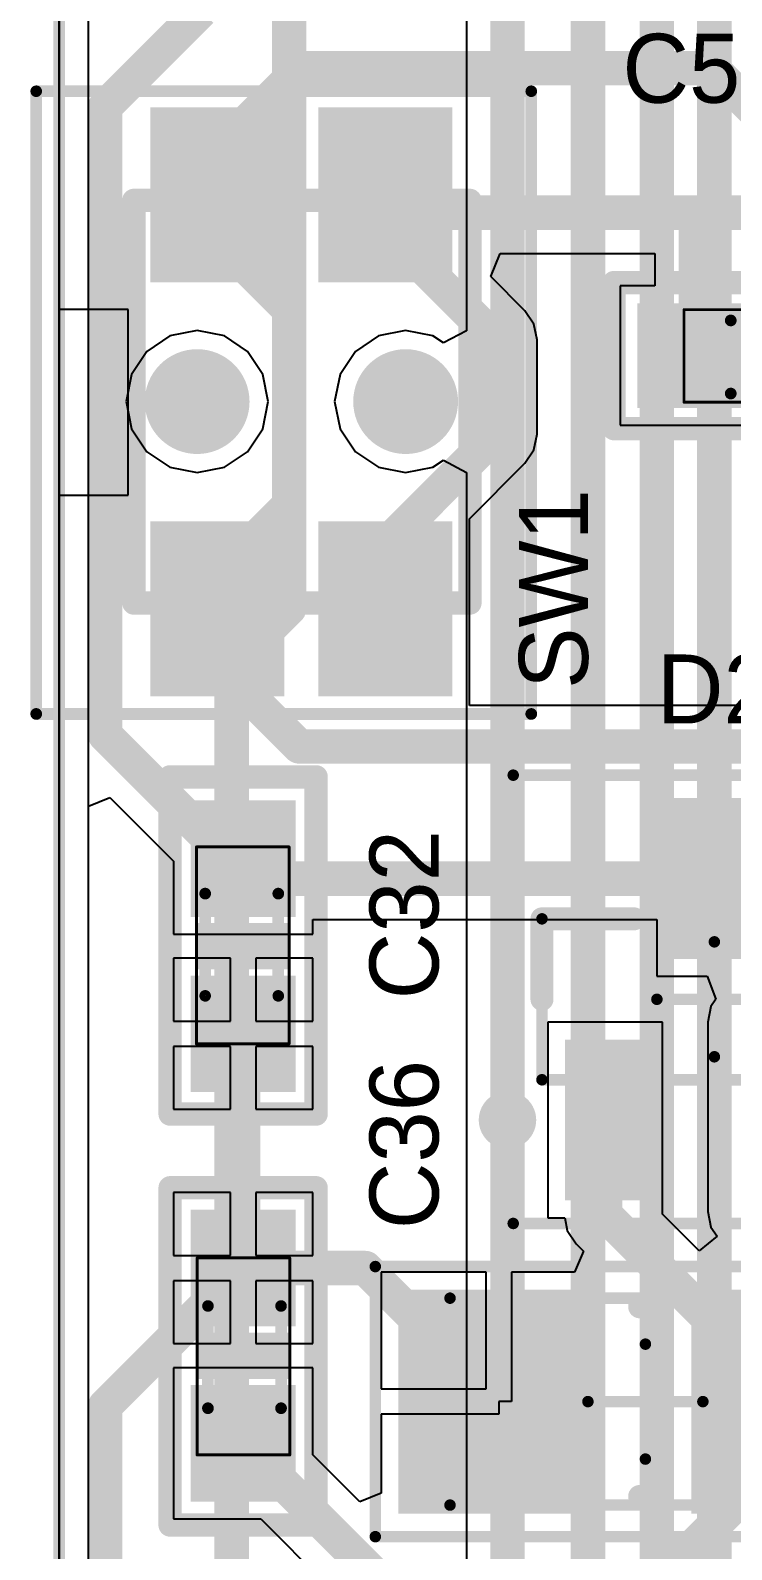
# Model space of a CAD drawing. Header units: millimetres. Extents: x 59 to 152, y 30 to 146.
# Drawn here: x 59.75 to 65.85, y 105.51 to 118.73 of the extents above; entities that cross this region are included whole.
import ezdxf

# ---------------------------------------------------------------- set-up
doc = ezdxf.new("R2010")
doc.units = ezdxf.units.MM
for name, color, linetype in [('BottomLayer', 5, 'Continuous'), ('BottomSolder', 6, 'Continuous'), ('KeepOutLayer', 6, 'Continuous'), ('Mechanical1', 6, 'Continuous'), ('Mechanical13', 56, 'Continuous'), ('Mechanical15', 56, 'Continuous'), ('Mechanical16', 56, 'Continuous'), ('Mechanical6', 56, 'Continuous'), ('MultiLayer', 9, 'Continuous'), ('PadHoleLayer', 156, 'Continuous'), ('TopLayer', 1, 'Continuous'), ('TopOverlay', 2, 'Continuous'), ('TopPaste', 8, 'Continuous'), ('TopSolder', 216, 'Continuous')]:
    doc.layers.add(name, color=color, linetype=linetype)

# ---------------------------------------------------------------- blocks, each defined once
blk = doc.blocks.new('PTS840_P_172')
at = {"layer": 'BottomLayer', "const_width": 0.406}
for points in [[(-0.203, 0.914, 1), (0.203, 0.914, 1)], [(-0.203, -0.9, 1), (0.203, -0.9, 1)]]:
    blk.add_lwpolyline(points, format="xyb", close=True, dxfattribs=at)
at = {"layer": 'BottomSolder', "const_width": 0.456}
for points in [[(-0.228, 0.914, 1), (0.228, 0.914, 1)], [(-0.228, -0.9, 1), (0.228, -0.9, 1)]]:
    blk.add_lwpolyline(points, format="xyb", close=True, dxfattribs=at)
at = {"layer": 'Mechanical16', "const_width": 0.102}
for points in [[(2.718, 2.007), (-2.7, 2.007)], [(-2.7, -2.3), (-2.7, 2.007)], [(2.718, -2.3), (2.718, 2.007)], [(2.718, -2.3), (-2.7, -2.3)]]:
    blk.add_lwpolyline(points, dxfattribs=at)
at = {"layer": 'Mechanical16', "const_width": 0.0508}
for points in [[(-2.725, 2.007, 1), (-2.675, 2.007, 1)], [(-2.725, 2.007, 1), (-2.675, 2.007, 1)], [(2.692, 2.007, 1), (2.743, 2.007, 1)], [(2.692, 2.007, 1), (2.743, 2.007, 1)], [(-2.725, -2.3, 1), (-2.675, -2.3, 1)], [(-2.725, -2.3, 1), (-2.675, -2.3, 1)], [(2.692, -2.3, 1), (2.743, -2.3, 1)], [(2.692, -2.3, 1), (2.743, -2.3, 1)]]:
    blk.add_lwpolyline(points, format="xyb", close=True, dxfattribs=at)
at = {"layer": 'MultiLayer', "const_width": 0.406}
for points in [[(-0.203, 0.914, 1), (0.203, 0.914, 1)], [(-0.203, -0.9, 1), (0.203, -0.9, 1)]]:
    blk.add_lwpolyline(points, format="xyb", close=True, dxfattribs=at)
at = {"layer": 'PadHoleLayer', "const_width": 0.406}
for points in [[(-0.203, 0.914, 1), (0.203, 0.914, 1)], [(-0.203, -0.9, 1), (0.203, -0.9, 1)]]:
    blk.add_lwpolyline(points, format="xyb", close=True, dxfattribs=at)
at = {"layer": 'TopLayer', "const_width": 0.406}
for points in [[(-0.203, 0.914, 1), (0.203, 0.914, 1)], [(-0.203, -0.9, 1), (0.203, -0.9, 1)]]:
    blk.add_lwpolyline(points, format="xyb", close=True, dxfattribs=at)
at = {"layer": 'TopLayer'}
for points in [[(-2.511, 0.203), (-1.089, 0.203), (-2.511, 1.27), (-1.089, 1.27)], [(1.092, 0.203), (2.515, 0.203), (1.092, 1.27), (2.515, 1.27)], [(-2.511, -1.258), (-1.089, -1.258), (-2.511, -0.192), (-1.089, -0.192)], [(1.092, -1.258), (2.515, -1.258), (1.092, -0.192), (2.515, -0.192)]]:
    blk.add_solid(points, dxfattribs=at)
at = {"layer": 'TopOverlay'}
for p, q in [((0.813, -1.5), (-0.8, -1.5)), ((-0.8, -1.5), (-0.8, -2.1)), ((0.813, -2.1), (0.813, -1.5)), ((-0.8, -2.1), (0.813, -2.1))]:
    blk.add_line(p, q, dxfattribs=at)
at = {"layer": 'TopOverlay', "const_width": 0.203}
for points in [[(-1.75, -1.45), (-1.75, 1.473)], [(1.753, 1.473), (-1.75, 1.473)], [(1.753, -1.45), (1.753, 1.473)], [(1.753, -1.45), (-1.75, -1.45)]]:
    blk.add_lwpolyline(points, dxfattribs=at)
at = {"layer": 'TopOverlay', "const_width": 0.102}
for points in [[(-1.801, 1.473, 1), (-1.699, 1.473, 1)], [(-1.801, 1.473, 1), (-1.699, 1.473, 1)], [(1.702, 1.473, 1), (1.803, 1.473, 1)], [(1.702, 1.473, 1), (1.803, 1.473, 1)], [(-1.801, -1.45, 1), (-1.699, -1.45, 1)], [(-1.801, -1.45, 1), (-1.699, -1.45, 1)], [(1.702, -1.45, 1), (1.803, -1.45, 1)], [(1.702, -1.45, 1), (1.803, -1.45, 1)]]:
    blk.add_lwpolyline(points, format="xyb", close=True, dxfattribs=at)
at = {"layer": 'TopPaste'}
for points in [[(-2.511, 0.203), (-1.089, 0.203), (-2.511, 1.27), (-1.089, 1.27)], [(1.092, 0.203), (2.515, 0.203), (1.092, 1.27), (2.515, 1.27)], [(-2.511, -1.258), (-1.089, -1.258), (-2.511, -0.192), (-1.089, -0.192)], [(1.092, -1.258), (2.515, -1.258), (1.092, -0.192), (2.515, -0.192)]]:
    blk.add_solid(points, dxfattribs=at)
at = {"layer": 'TopSolder', "const_width": 0.456}
for points in [[(-0.228, 0.914, 1), (0.228, 0.914, 1)], [(-0.228, -0.9, 1), (0.228, -0.9, 1)]]:
    blk.add_lwpolyline(points, format="xyb", close=True, dxfattribs=at)
at = {"layer": 'TopSolder'}
for points in [[(-2.561, 0.153), (-1.039, 0.153), (-2.561, 1.32), (-1.039, 1.32)], [(1.042, 0.153), (2.565, 0.153), (1.042, 1.32), (2.565, 1.32)], [(-2.561, -1.308), (-1.039, -1.308), (-2.561, -0.142), (-1.039, -0.142)], [(1.042, -1.308), (2.565, -1.308), (1.042, -0.142), (2.565, -0.142)]]:
    blk.add_solid(points, dxfattribs=at)
blk = doc.blocks.new('C0603_204')
at = {"layer": 'Mechanical16'}
for points, const_width in [([(-0.85, 0.406), (0.864, 0.406)], 0.0254), ([(-0.85, 0.406), (-0.85, -0.4)], 0.0254), ([(0.864, 0.406), (0.864, -0.4)], 0.0254), ([(-0.432, 0.33), (0.457, 0.33)], 0.102), ([(-0.432, -0.306), (0.457, -0.306)], 0.102), ([(-0.85, -0.4), (0.864, -0.4)], 0.0254)]:
    blk.add_lwpolyline(points, dxfattribs=dict(at, const_width=const_width))
for points, const_width in [([(-0.856, 0.406, 1), (-0.844, 0.406, 1)], 0.0127), ([(-0.856, 0.406, 1), (-0.844, 0.406, 1)], 0.0127), ([(0.857, 0.406, 1), (0.87, 0.406, 1)], 0.0127), ([(0.857, 0.406, 1), (0.87, 0.406, 1)], 0.0127), ([(-0.457, 0.33, 1), (-0.407, 0.33, 1)], 0.0508), ([(0.432, 0.33, 1), (0.483, 0.33, 1)], 0.0508), ([(-0.457, -0.306, 1), (-0.407, -0.306, 1)], 0.0508), ([(0.432, -0.306, 1), (0.483, -0.306, 1)], 0.0508), ([(-0.856, -0.4, 1), (-0.844, -0.4, 1)], 0.0127), ([(-0.856, -0.4, 1), (-0.844, -0.4, 1)], 0.0127), ([(0.857, -0.4, 1), (0.87, -0.4, 1)], 0.0127), ([(0.857, -0.4, 1), (0.87, -0.4, 1)], 0.0127)]:
    blk.add_lwpolyline(points, format="xyb", close=True, dxfattribs=dict(at, const_width=const_width))
for points in [[(-0.838, -0.4), (-0.432, -0.4), (-0.838, 0.406), (-0.432, 0.406)], [(0.432, -0.4), (0.838, -0.4), (0.432, 0.406), (0.838, 0.406)]]:
    blk.add_solid(points, dxfattribs=at)
at = {"layer": 'Mechanical6'}
blk.add_solid([(-0.2, -0.4), (0.203, -0.4), (-0.2, 0.406), (0.203, 0.406)], dxfattribs=at)
at = {"layer": 'TopLayer'}
for points in [[(-1.219, -0.406), (-0.305, -0.406), (-1.219, 0.406), (-0.305, 0.406)], [(0.305, -0.406), (1.219, -0.406), (0.305, 0.406), (1.219, 0.406)]]:
    blk.add_solid(points, dxfattribs=at)
at = {"layer": 'TopOverlay', "const_width": 0.203}
for points in [[(-1.46, 0.635), (1.473, 0.635)], [(-1.46, 0.635), (-1.46, -0.635)], [(1.473, 0.635), (1.473, -0.635)], [(-1.46, -0.635), (1.473, -0.635)]]:
    blk.add_lwpolyline(points, dxfattribs=at)
at = {"layer": 'TopOverlay', "const_width": 0.102}
for points in [[(-1.511, 0.635, 1), (-1.41, 0.635, 1)], [(-1.511, 0.635, 1), (-1.41, 0.635, 1)], [(1.422, 0.635, 1), (1.524, 0.635, 1)], [(1.422, 0.635, 1), (1.524, 0.635, 1)], [(-1.511, -0.635, 1), (-1.41, -0.635, 1)], [(-1.511, -0.635, 1), (-1.41, -0.635, 1)], [(1.422, -0.635, 1), (1.524, -0.635, 1)], [(1.422, -0.635, 1), (1.524, -0.635, 1)]]:
    blk.add_lwpolyline(points, format="xyb", close=True, dxfattribs=at)
at = {"layer": 'TopPaste'}
for points in [[(-1.219, -0.406), (-0.305, -0.406), (-1.219, 0.406), (-0.305, 0.406)], [(0.305, -0.406), (1.219, -0.406), (0.305, 0.406), (1.219, 0.406)]]:
    blk.add_solid(points, dxfattribs=at)
at = {"layer": 'TopSolder'}
for points in [[(-1.269, -0.456), (-0.255, -0.456), (-1.269, 0.456), (-0.255, 0.456)], [(0.255, -0.456), (1.269, -0.456), (0.255, 0.456), (1.269, 0.456)]]:
    blk.add_solid(points, dxfattribs=at)
blk = doc.blocks.new('C0603_208')
at = {"layer": 'Mechanical16'}
for points, const_width in [([(0.864, 0.406), (-0.85, 0.406)], 0.0254), ([(-0.85, -0.4), (-0.85, 0.406)], 0.0254), ([(0.864, -0.4), (0.864, 0.406)], 0.0254), ([(0.457, 0.33), (-0.432, 0.33)], 0.102), ([(0.457, -0.306), (-0.432, -0.306)], 0.102), ([(0.864, -0.4), (-0.85, -0.4)], 0.0254)]:
    blk.add_lwpolyline(points, dxfattribs=dict(at, const_width=const_width))
for points, const_width in [([(-0.856, 0.406, 1), (-0.844, 0.406, 1)], 0.0127), ([(-0.856, 0.406, 1), (-0.844, 0.406, 1)], 0.0127), ([(0.857, 0.406, 1), (0.87, 0.406, 1)], 0.0127), ([(0.857, 0.406, 1), (0.87, 0.406, 1)], 0.0127), ([(-0.457, 0.33, 1), (-0.407, 0.33, 1)], 0.0508), ([(0.432, 0.33, 1), (0.483, 0.33, 1)], 0.0508), ([(-0.457, -0.306, 1), (-0.407, -0.306, 1)], 0.0508), ([(0.432, -0.306, 1), (0.483, -0.306, 1)], 0.0508), ([(-0.856, -0.4, 1), (-0.844, -0.4, 1)], 0.0127), ([(-0.856, -0.4, 1), (-0.844, -0.4, 1)], 0.0127), ([(0.857, -0.4, 1), (0.87, -0.4, 1)], 0.0127), ([(0.857, -0.4, 1), (0.87, -0.4, 1)], 0.0127)]:
    blk.add_lwpolyline(points, format="xyb", close=True, dxfattribs=dict(at, const_width=const_width))
for points in [[(-0.838, -0.4), (-0.432, -0.4), (-0.838, 0.407), (-0.432, 0.407)], [(0.432, -0.4), (0.838, -0.4), (0.432, 0.407), (0.838, 0.407)]]:
    blk.add_solid(points, dxfattribs=at)
at = {"layer": 'Mechanical6'}
blk.add_solid([(-0.2, -0.4), (0.203, -0.4), (-0.2, 0.406), (0.203, 0.406)], dxfattribs=at)
at = {"layer": 'TopLayer'}
for points in [[(-1.219, -0.406), (-0.305, -0.406), (-1.219, 0.406), (-0.305, 0.406)], [(0.305, -0.406), (1.219, -0.406), (0.305, 0.406), (1.219, 0.406)]]:
    blk.add_solid(points, dxfattribs=at)
at = {"layer": 'TopOverlay', "const_width": 0.203}
for points in [[(1.473, 0.635), (-1.46, 0.635)], [(-1.46, -0.635), (-1.46, 0.635)], [(1.473, -0.635), (1.473, 0.635)], [(1.473, -0.635), (-1.46, -0.635)]]:
    blk.add_lwpolyline(points, dxfattribs=at)
at = {"layer": 'TopOverlay', "const_width": 0.102}
for points in [[(-1.511, 0.635, 1), (-1.41, 0.635, 1)], [(-1.511, 0.635, 1), (-1.41, 0.635, 1)], [(1.422, 0.635, 1), (1.524, 0.635, 1)], [(1.422, 0.635, 1), (1.524, 0.635, 1)], [(-1.511, -0.635, 1), (-1.41, -0.635, 1)], [(-1.511, -0.635, 1), (-1.41, -0.635, 1)], [(1.422, -0.635, 1), (1.524, -0.635, 1)], [(1.422, -0.635, 1), (1.524, -0.635, 1)]]:
    blk.add_lwpolyline(points, format="xyb", close=True, dxfattribs=at)
at = {"layer": 'TopPaste'}
for points in [[(-1.219, -0.406), (-0.305, -0.406), (-1.219, 0.406), (-0.305, 0.406)], [(0.305, -0.406), (1.219, -0.406), (0.305, 0.406), (1.219, 0.406)]]:
    blk.add_solid(points, dxfattribs=at)
at = {"layer": 'TopSolder'}
for points in [[(-1.269, -0.456), (-0.255, -0.456), (-1.269, 0.456), (-0.255, 0.456)], [(0.255, -0.456), (1.269, -0.456), (0.255, 0.456), (1.269, 0.456)]]:
    blk.add_solid(points, dxfattribs=at)
blk = doc.blocks.new('SMD_A_209')
at = {"layer": 'Mechanical13', "const_width": 0.1}
for points in [[(-1.7, 0.9), (-1.7, -0.9)], [(1.7, 0.9), (-1.7, 0.9)], [(1.7, 0.9), (1.7, -0.9)], [(1.7, -0.9), (-1.7, -0.9)]]:
    blk.add_lwpolyline(points, dxfattribs=at)
at = {"layer": 'Mechanical13', "const_width": 0.05}
for points in [[(-1.725, 0.9, 1), (-1.675, 0.9, 1)], [(-1.725, 0.9, 1), (-1.675, 0.9, 1)], [(1.675, 0.9, 1), (1.725, 0.9, 1)], [(1.675, 0.9, 1), (1.725, 0.9, 1)], [(-1.725, -0.9, 1), (-1.675, -0.9, 1)], [(-1.725, -0.9, 1), (-1.675, -0.9, 1)], [(1.675, -0.9, 1), (1.725, -0.9, 1)], [(1.675, -0.9, 1), (1.725, -0.9, 1)]]:
    blk.add_lwpolyline(points, format="xyb", close=True, dxfattribs=at)
at = {"layer": 'Mechanical15', "const_width": 0.1}
for points in [[(-2.35, 1.175), (-2.35, -1.175)], [(2.35, 1.175), (-2.35, 1.175)], [(2.35, 1.175), (2.35, -1.175)], [(0, 0.5), (0, -0.5)], [(0.5, 0), (-0.5, 0)], [(2.35, -1.175), (-2.35, -1.175)]]:
    blk.add_lwpolyline(points, dxfattribs=at)
at = {"layer": 'Mechanical15', "const_width": 0.05}
for points in [[(-2.375, 1.175, 1), (-2.325, 1.175, 1)], [(-2.375, 1.175, 1), (-2.325, 1.175, 1)], [(2.325, 1.175, 1), (2.375, 1.175, 1)], [(2.325, 1.175, 1), (2.375, 1.175, 1)], [(-0.025, 0.5, 1), (0.025, 0.5, 1)], [(-0.525, 0, 1), (-0.475, 0, 1)], [(0.475, 0, 1), (0.525, 0, 1)], [(-0.025, -0.5, 1), (0.025, -0.5, 1)], [(-2.375, -1.175, 1), (-2.325, -1.175, 1)], [(-2.375, -1.175, 1), (-2.325, -1.175, 1)], [(2.325, -1.175, 1), (2.375, -1.175, 1)], [(2.325, -1.175, 1), (2.375, -1.175, 1)]]:
    blk.add_lwpolyline(points, format="xyb", close=True, dxfattribs=at)
at = {"layer": 'TopLayer'}
for points in [[(-0.45, -0.925), (-0.45, 0.925), (-2.1, -0.925), (-2.1, 0.925)], [(2.1, -0.925), (2.1, 0.925), (0.45, -0.925), (0.45, 0.925)]]:
    blk.add_solid(points, dxfattribs=at)
at = {"layer": 'TopOverlay', "const_width": 0.2}
for points in [[(-2.7, 0.95), (-2.7, 0.45)], [(-2.45, 0.7), (-2.95, 0.7)], [(0.05, 0.825), (-0.05, 0.825)], [(-0.05, 0.825), (-0.05, -0.825)], [(0.05, -0.825), (-0.05, -0.825)]]:
    blk.add_lwpolyline(points, dxfattribs=at)
at = {"layer": 'TopOverlay', "const_width": 0.1}
for points in [[(-2.75, 0.95, 1), (-2.65, 0.95, 1)], [(-3, 0.7, 1), (-2.9, 0.7, 1)], [(-2.5, 0.7, 1), (-2.4, 0.7, 1)], [(-0.1, 0.825, 1), (0, 0.825, 1)], [(-0.1, 0.825, 1), (0, 0.825, 1)], [(0, 0.825, 1), (0.1, 0.825, 1)], [(-2.75, 0.45, 1), (-2.65, 0.45, 1)], [(-0.1, -0.825, 1), (0, -0.825, 1)], [(-0.1, -0.825, 1), (0, -0.825, 1)], [(0, -0.825, 1), (0.1, -0.825, 1)]]:
    blk.add_lwpolyline(points, format="xyb", close=True, dxfattribs=at)
at = {"layer": 'TopPaste'}
for points in [[(-0.45, -0.925), (-0.45, 0.925), (-2.1, -0.925), (-2.1, 0.925)], [(2.1, -0.925), (2.1, 0.925), (0.45, -0.925), (0.45, 0.925)]]:
    blk.add_solid(points, dxfattribs=at)
at = {"layer": 'TopSolder'}
for points in [[(-0.4, -0.975), (-0.4, 0.975), (-2.15, -0.975), (-2.15, 0.975)], [(2.15, -0.975), (2.15, 0.975), (0.4, -0.975), (0.4, 0.975)]]:
    blk.add_solid(points, dxfattribs=at)
blk = doc.blocks.new('SOT23_N_229')
at = {"layer": 'Mechanical13', "const_width": 0.1}
for points in [[(-0.7, 1.5), (-0.7, -1.5)], [(-0.7, 1.5), (0.7, 1.5)], [(0.7, 1.5), (0.7, -1.5)], [(-0.7, -1.5), (0.7, -1.5)]]:
    blk.add_lwpolyline(points, dxfattribs=at)
at = {"layer": 'Mechanical13', "const_width": 0.05}
for points in [[(-0.725, 1.5, 1), (-0.675, 1.5, 1)], [(-0.725, 1.5, 1), (-0.675, 1.5, 1)], [(0.675, 1.5, 1), (0.725, 1.5, 1)], [(0.675, 1.5, 1), (0.725, 1.5, 1)], [(-0.725, -1.5, 1), (-0.675, -1.5, 1)], [(-0.725, -1.5, 1), (-0.675, -1.5, 1)], [(0.675, -1.5, 1), (0.725, -1.5, 1)], [(0.675, -1.5, 1), (0.725, -1.5, 1)]]:
    blk.add_lwpolyline(points, format="xyb", close=True, dxfattribs=at)
at = {"layer": 'Mechanical15', "const_width": 0.1}
for points in [[(-1.95, 1.75), (-1.95, -1.75)], [(-1.95, 1.75), (1.95, 1.75)], [(1.95, 1.75), (1.95, -1.75)], [(0, 0.5), (0, -0.5)], [(-0.5, 0), (0.5, 0)], [(-1.95, -1.75), (1.95, -1.75)]]:
    blk.add_lwpolyline(points, dxfattribs=at)
at = {"layer": 'Mechanical15', "const_width": 0.05}
for points in [[(-1.975, 1.75, 1), (-1.925, 1.75, 1)], [(-1.975, 1.75, 1), (-1.925, 1.75, 1)], [(1.925, 1.75, 1), (1.975, 1.75, 1)], [(1.925, 1.75, 1), (1.975, 1.75, 1)], [(-0.025, 0.5, 1), (0.025, 0.5, 1)], [(-0.525, 0, 1), (-0.475, 0, 1)], [(0.475, 0, 1), (0.525, 0, 1)], [(-0.025, -0.5, 1), (0.025, -0.5, 1)], [(-1.975, -1.75, 1), (-1.925, -1.75, 1)], [(-1.975, -1.75, 1), (-1.925, -1.75, 1)], [(1.925, -1.75, 1), (1.975, -1.75, 1)], [(1.925, -1.75, 1), (1.975, -1.75, 1)]]:
    blk.add_lwpolyline(points, format="xyb", close=True, dxfattribs=at)
at = {"layer": 'TopLayer'}
for points in [[(-0.4, 0.65), (-0.4, 1.25), (-1.7, 0.65), (-1.7, 1.25)], [(1.7, -0.3), (1.7, 0.3), (0.4, -0.3), (0.4, 0.3)], [(-0.4, -1.25), (-0.4, -0.65), (-1.7, -1.25), (-1.7, -0.65)]]:
    blk.add_solid(points, dxfattribs=at)
at = {"layer": 'TopOverlay'}
for points, const_width in [([(-0.925, 1.8, 1), (-1.175, 1.8, 1)], 0.25), ([(-1.238, 1.8, 1), (-1.113, 1.8, 1)], 0.125), ([(-0.987, 1.8, 1), (-0.863, 1.8, 1)], 0.125), ([(-0.05, 1.5, 1), (0.05, 1.5, 1)], 0.1), ([(0.65, 1.5, 1), (0.75, 1.5, 1)], 0.1), ([(0.65, 1.5, 1), (0.75, 1.5, 1)], 0.1), ([(0.65, 0.7, 1), (0.75, 0.7, 1)], 0.1), ([(0.65, -0.7, 1), (0.75, -0.7, 1)], 0.1), ([(-0.05, -1.5, 1), (0.05, -1.5, 1)], 0.1), ([(0.65, -1.5, 1), (0.75, -1.5, 1)], 0.1), ([(0.65, -1.5, 1), (0.75, -1.5, 1)], 0.1)]:
    blk.add_lwpolyline(points, format="xyb", close=True, dxfattribs=dict(at, const_width=const_width))
at = {"layer": 'TopOverlay', "const_width": 0.2}
for points in [[(0, 1.5), (0.7, 1.5)], [(0.7, 1.5), (0.7, 0.7)], [(0.7, -0.7), (0.7, -1.5)], [(0, -1.5), (0.7, -1.5)]]:
    blk.add_lwpolyline(points, dxfattribs=at)
at = {"layer": 'TopPaste'}
for points in [[(-0.4, 0.65), (-0.4, 1.25), (-1.7, 0.65), (-1.7, 1.25)], [(1.7, -0.3), (1.7, 0.3), (0.4, -0.3), (0.4, 0.3)], [(-0.4, -1.25), (-0.4, -0.65), (-1.7, -1.25), (-1.7, -0.65)]]:
    blk.add_solid(points, dxfattribs=at)
at = {"layer": 'TopSolder'}
for points in [[(-0.35, 0.6), (-0.35, 1.3), (-1.75, 0.6), (-1.75, 1.3)], [(1.75, -0.35), (1.75, 0.35), (0.35, -0.35), (0.35, 0.35)], [(-0.35, -1.3), (-0.35, -0.6), (-1.75, -1.3), (-1.75, -0.6)]]:
    blk.add_solid(points, dxfattribs=at)
blk = doc.blocks.new('R0603_254')
at = {"layer": 'Mechanical16'}
for points, const_width in [([(-0.85, 0.406), (-0.85, -0.4)], 0.0254), ([(0.864, 0.406), (-0.85, 0.406)], 0.0254), ([(0.864, 0.406), (0.864, -0.4)], 0.0254), ([(0.457, 0.33), (-0.432, 0.33)], 0.102), ([(0.457, -0.306), (-0.432, -0.306)], 0.102), ([(0.864, -0.4), (-0.85, -0.4)], 0.0254)]:
    blk.add_lwpolyline(points, dxfattribs=dict(at, const_width=const_width))
for points, const_width in [([(-0.856, 0.406, 1), (-0.844, 0.406, 1)], 0.0127), ([(-0.856, 0.406, 1), (-0.844, 0.406, 1)], 0.0127), ([(0.857, 0.406, 1), (0.87, 0.406, 1)], 0.0127), ([(0.857, 0.406, 1), (0.87, 0.406, 1)], 0.0127), ([(-0.457, 0.33, 1), (-0.407, 0.33, 1)], 0.0508), ([(0.432, 0.33, 1), (0.483, 0.33, 1)], 0.0508), ([(-0.457, -0.306, 1), (-0.407, -0.306, 1)], 0.0508), ([(0.432, -0.306, 1), (0.483, -0.306, 1)], 0.0508), ([(-0.856, -0.4, 1), (-0.844, -0.4, 1)], 0.0127), ([(-0.856, -0.4, 1), (-0.844, -0.4, 1)], 0.0127), ([(0.857, -0.4, 1), (0.87, -0.4, 1)], 0.0127), ([(0.857, -0.4, 1), (0.87, -0.4, 1)], 0.0127)]:
    blk.add_lwpolyline(points, format="xyb", close=True, dxfattribs=dict(at, const_width=const_width))
for points in [[(-0.837, -0.4), (-0.431, -0.4), (-0.837, 0.406), (-0.431, 0.406)], [(0.433, -0.4), (0.839, -0.4), (0.433, 0.406), (0.839, 0.406)]]:
    blk.add_solid(points, dxfattribs=at)
at = {"layer": 'Mechanical6'}
blk.add_solid([(-0.2, -0.4), (0.203, -0.4), (-0.2, 0.406), (0.203, 0.406)], dxfattribs=at)
at = {"layer": 'TopLayer'}
for points in [[(-1.219, -0.406), (-0.305, -0.406), (-1.219, 0.406), (-0.305, 0.406)], [(0.305, -0.406), (1.219, -0.406), (0.305, 0.406), (1.219, 0.406)]]:
    blk.add_solid(points, dxfattribs=at)
at = {"layer": 'TopOverlay', "const_width": 0.203}
for points in [[(-1.46, 0.635), (-1.46, -0.635)], [(1.473, 0.635), (-1.46, 0.635)], [(1.473, 0.635), (1.473, -0.635)], [(1.473, -0.635), (-1.46, -0.635)]]:
    blk.add_lwpolyline(points, dxfattribs=at)
at = {"layer": 'TopOverlay', "const_width": 0.102}
for points in [[(-1.511, 0.635, 1), (-1.41, 0.635, 1)], [(-1.511, 0.635, 1), (-1.41, 0.635, 1)], [(1.422, 0.635, 1), (1.524, 0.635, 1)], [(1.422, 0.635, 1), (1.524, 0.635, 1)], [(-1.511, -0.635, 1), (-1.41, -0.635, 1)], [(-1.511, -0.635, 1), (-1.41, -0.635, 1)], [(1.422, -0.635, 1), (1.524, -0.635, 1)], [(1.422, -0.635, 1), (1.524, -0.635, 1)]]:
    blk.add_lwpolyline(points, format="xyb", close=True, dxfattribs=at)
at = {"layer": 'TopPaste'}
for points in [[(-1.219, -0.406), (-0.305, -0.406), (-1.219, 0.406), (-0.305, 0.406)], [(0.305, -0.406), (1.219, -0.406), (0.305, 0.406), (1.219, 0.406)]]:
    blk.add_solid(points, dxfattribs=at)
at = {"layer": 'TopSolder'}
for points in [[(-1.269, -0.456), (-0.255, -0.456), (-1.269, 0.456), (-0.255, 0.456)], [(0.255, -0.456), (1.269, -0.456), (0.255, 0.456), (1.269, 0.456)]]:
    blk.add_solid(points, dxfattribs=at)

msp = doc.modelspace()

# ---------------------------------------------------------------- linework, layer by layer
at = {"layer": 'BottomLayer'}
for p, q in [((60.255, 47.912), (60.255, 132.1)), ((63.543, 123), (63.543, 116.117)), ((60.963, 116.071), (60.763, 115.937)), ((61.2, 116.118), (60.963, 116.071)), ((61.437, 116.071), (61.2, 116.118)), ((61.637, 115.937), (61.437, 116.071)), ((62.778, 116.071), (62.577, 115.937)), ((63.014, 116.118), (62.778, 116.071)), ((63.251, 116.071), (63.014, 116.118)), ((63.343, 116.01), (63.251, 116.071)), ((63.543, 116.117), (63.343, 116.01)), ((60.763, 115.937), (60.629, 115.737)), ((61.771, 115.737), (61.637, 115.937)), ((62.577, 115.937), (62.443, 115.737)), ((60.629, 115.737), (60.582, 115.5)), ((61.818, 115.5), (61.771, 115.737)), ((62.443, 115.737), (62.396, 115.5)), ((60.582, 115.5), (60.629, 115.263)), ((61.771, 115.263), (61.818, 115.5)), ((62.396, 115.5), (62.443, 115.263)), ((60.629, 115.263), (60.763, 115.063)), ((61.637, 115.063), (61.771, 115.263)), ((62.443, 115.263), (62.577, 115.063)), ((60.763, 115.063), (60.963, 114.929)), ((61.437, 114.929), (61.637, 115.063)), ((62.577, 115.063), (62.778, 114.929)), ((63.251, 114.929), (63.343, 114.99)), ((63.343, 114.99), (63.543, 114.883)), ((60.963, 114.929), (61.2, 114.882)), ((61.2, 114.882), (61.437, 114.929)), ((62.778, 114.929), (63.014, 114.882)), ((63.014, 114.882), (63.251, 114.929)), ((63.543, 114.883), (63.543, 53.163))]:
    msp.add_line(p, q, dxfattribs=at)
at = {"layer": 'BottomLayer', "const_width": 0.3}
for points in [[(62, 113.7), (62, 125.3)], [(63.9, 52.8), (63.9, 123)], [(64.6, 98.9), (64.6, 122.1)], [(65.2, 99.4), (65.2, 121.5)], [(65.7, 99.607), (65.7, 121.293)], [(61.5, 113.2), (62, 113.7)], [(61.5, 105), (61.5, 113.2)]]:
    msp.add_lwpolyline(points, dxfattribs=at)
at = {"layer": 'BottomLayer', "const_width": 0.15}
for points in [[(61.925, 113.7, 1), (62.075, 113.7, 1)], [(61.925, 113.7, 1), (62.075, 113.7, 1)], [(61.425, 113.2, 1), (61.575, 113.2, 1)], [(61.425, 113.2, 1), (61.575, 113.2, 1)]]:
    msp.add_lwpolyline(points, format="xyb", close=True, dxfattribs=at)
at = {"layer": 'KeepOutLayer', "const_width": 0.1}
msp.add_lwpolyline([(60, 40), (60, 140)], dxfattribs=at)
at = {"layer": 'Mechanical1', "const_width": 0.02}
msp.add_lwpolyline([(60, 40), (60, 140)], dxfattribs=at)
at = {"layer": 'TopLayer'}
for p, q in [((63.755, 116.587), (63.837, 116.787)), ((63.837, 116.787), (65.181, 116.787)), ((65.181, 116.787), (65.181, 116.506)), ((64.052, 116.289), (63.755, 116.587)), ((65.181, 116.506), (64.881, 116.506)), ((64.881, 116.506), (64.881, 115.294)), ((64.13, 116.173), (64.052, 116.289)), ((64.157, 116.037), (64.13, 116.173)), ((64.157, 115.216), (64.157, 116.037)), ((64.881, 115.294), (66.195, 115.294)), ((64.13, 115.079), (64.157, 115.216)), ((64.052, 114.963), (64.13, 115.079)), ((63.57, 114.481), (64.052, 114.963)), ((63.57, 112.857), (63.57, 114.481)), ((66.752, 112.857), (63.57, 112.857)), ((60.255, 111.979), (60.44, 112.056)), ((60.255, 100.366), (60.255, 111.979)), ((60.44, 112.056), (60.994, 111.502)), ((60.994, 111.502), (60.994, 110.867)), ((62.206, 110.867), (62.206, 110.993)), ((62.206, 110.993), (65.2, 110.993)), ((65.2, 110.993), (65.2, 110.5)), ((60.994, 110.867), (62.206, 110.867)), ((61.49, 110.657), (60.994, 110.657)), ((60.994, 110.657), (60.994, 110.11)), ((61.49, 110.11), (61.49, 110.657)), ((62.206, 110.657), (61.71, 110.657)), ((61.71, 110.657), (61.71, 110.11)), ((62.206, 110.11), (62.206, 110.657)), ((65.2, 110.5), (65.636, 110.5)), ((65.636, 110.5), (65.713, 110.3)), ((65.67, 110.237), (65.643, 110.1)), ((65.713, 110.3), (65.67, 110.237)), ((60.994, 110.11), (61.49, 110.11)), ((61.71, 110.11), (62.206, 110.11)), ((65.25, 110.1), (64.25, 110.1)), ((64.25, 110.1), (64.25, 108.4)), ((65.25, 108.43), (65.25, 110.1)), ((65.643, 110.1), (65.643, 108.455)), ((61.49, 109.89), (60.994, 109.89)), ((60.994, 109.89), (60.994, 109.343)), ((61.49, 109.343), (61.49, 109.89)), ((62.206, 109.89), (61.71, 109.89)), ((61.71, 109.89), (61.71, 109.343)), ((62.206, 109.343), (62.206, 109.89)), ((60.994, 109.343), (61.49, 109.343)), ((61.71, 109.343), (62.206, 109.343)), ((61.49, 108.619), (60.994, 108.619)), ((60.994, 108.619), (60.994, 108.072)), ((61.49, 108.072), (61.49, 108.619)), ((62.206, 108.619), (61.71, 108.619)), ((61.71, 108.619), (61.71, 108.072)), ((62.206, 108.072), (62.206, 108.619)), ((64.25, 108.4), (64.398, 108.4)), ((64.398, 108.4), (64.42, 108.288)), ((65.568, 108.112), (65.25, 108.43)), ((65.643, 108.455), (65.67, 108.318)), ((64.42, 108.288), (64.498, 108.173)), ((65.67, 108.318), (65.723, 108.239)), ((64.498, 108.173), (64.561, 108.11)), ((65.723, 108.239), (65.568, 108.112)), ((60.994, 108.072), (61.49, 108.072)), ((61.71, 108.072), (62.206, 108.072)), ((64.561, 108.11), (64.484, 107.925)), ((61.49, 107.852), (60.994, 107.852)), ((60.994, 107.852), (60.994, 107.305)), ((61.49, 107.305), (61.49, 107.852)), ((62.206, 107.852), (61.71, 107.852)), ((61.71, 107.852), (61.71, 107.305)), ((62.206, 107.305), (62.206, 107.852)), ((63.715, 107.925), (62.8, 107.925)), ((62.8, 107.925), (62.8, 106.91)), ((63.715, 106.91), (63.715, 107.925)), ((64.484, 107.925), (63.935, 107.925)), ((63.935, 107.925), (63.935, 106.8)), ((60.994, 107.305), (61.49, 107.305)), ((61.71, 107.305), (62.206, 107.305)), ((62.206, 107.095), (60.994, 107.095)), ((60.994, 107.095), (60.994, 105.781)), ((62.206, 106.336), (62.206, 107.095)), ((62.8, 106.91), (63.715, 106.91)), ((63.935, 106.8), (63.825, 106.8)), ((63.825, 106.8), (63.825, 106.69)), ((63.825, 106.69), (62.8, 106.69)), ((62.8, 106.69), (62.8, 106.004)), ((62.615, 105.927), (62.206, 106.336)), ((62.8, 106.004), (62.615, 105.927)), ((60.994, 105.781), (61.753, 105.781)), ((61.753, 105.781), (62.586, 104.948))]:
    msp.add_line(p, q, dxfattribs=at)
at = {"layer": 'TopLayer', "const_width": 0.3}
for points in [[(60.4, 118.065), (61.235, 118.9)], [(61.6, 117.9), (62.1, 118.4)], [(62.1, 118.4), (65.679, 118.4)], [(65.679, 118.4), (66.436, 117.644)], [(60.4, 112.6), (60.4, 118.065)], [(61.6, 117.525), (61.6, 117.9)], [(61.375, 117.3), (61.6, 117.525)], [(61.375, 116.925), (61.375, 117.3)], [(62.837, 117.3), (62.993, 117.144)], [(62.687, 117.15), (63.8, 116.037)], [(62.993, 117.144), (65.6, 117.144)], [(65.538, 117.082), (65.6, 117.144)], [(65.6, 117.144), (70.186, 117.144)], [(65.538, 115.9), (65.538, 117.082)], [(61.375, 116.925), (62, 116.3)], [(62, 114.6), (62, 116.3)], [(63.8, 115.216), (63.8, 116.037)], [(62.537, 113.952), (63.8, 115.216)], [(61.375, 113.975), (62, 114.6)], [(61.375, 113.697), (61.375, 113.975)], [(62.537, 113.697), (62.537, 113.952)], [(61.375, 113.697), (61.544, 113.527)], [(61.544, 113.044), (61.544, 113.527)], [(61.544, 113.044), (62.089, 112.5)], [(60.4, 112.6), (61.476, 111.524)], [(62.089, 112.5), (66.6, 112.5)], [(61.476, 111.524), (61.6, 111.524)], [(61.6, 111.524), (61.774, 111.35)], [(61.774, 111.35), (65.7, 111.35)], [(61.6, 107.962), (61.6, 110)], [(64.75, 108.425), (64.75, 109.25)], [(64.75, 108.425), (66.375, 106.8)], [(60.4, 106.762), (61.6, 107.962)], [(61.6, 107.962), (62.663, 107.962)], [(62.663, 107.962), (63.825, 106.8)], [(60.4, 104.4), (60.4, 106.762)], [(61.6, 106.438), (62.838, 105.2)], [(65.087, 105.112), (66.375, 106.4)]]:
    msp.add_lwpolyline(points, dxfattribs=at)
at = {"layer": 'TopLayer', "const_width": 0.15}
for points in [[(62.025, 118.4, 1), (62.175, 118.4, 1)], [(62.025, 118.4, 1), (62.175, 118.4, 1)], [(65.604, 118.4, 1), (65.754, 118.4, 1)], [(65.604, 118.4, 1), (65.754, 118.4, 1)], [(60.325, 118.065, 1), (60.475, 118.065, 1)], [(60.325, 118.065, 1), (60.475, 118.065, 1)], [(61.525, 117.9, 1), (61.675, 117.9, 1)], [(61.525, 117.9, 1), (61.675, 117.9, 1)], [(61.525, 117.525, 1), (61.675, 117.525, 1)], [(61.525, 117.525, 1), (61.675, 117.525, 1)], [(61.3, 117.3, 1), (61.45, 117.3, 1)], [(61.3, 117.3, 1), (61.45, 117.3, 1)], [(62.762, 117.3, 1), (62.912, 117.3, 1)], [(62.612, 117.15, 1), (62.762, 117.15, 1)], [(62.918, 117.144, 1), (63.068, 117.144, 1)], [(62.918, 117.144, 1), (63.068, 117.144, 1)], [(65.525, 117.144, 1), (65.675, 117.144, 1)], [(65.525, 117.144, 1), (65.675, 117.144, 1)], [(65.525, 117.144, 1), (65.675, 117.144, 1)], [(65.463, 117.082, 1), (65.613, 117.082, 1)], [(65.463, 117.082, 1), (65.613, 117.082, 1)], [(61.3, 116.925, 1), (61.45, 116.925, 1)], [(61.3, 116.925, 1), (61.45, 116.925, 1)], [(61.925, 116.3, 1), (62.075, 116.3, 1)], [(61.925, 116.3, 1), (62.075, 116.3, 1)], [(63.725, 116.037, 1), (63.875, 116.037, 1)], [(63.725, 116.037, 1), (63.875, 116.037, 1)], [(65.463, 115.9, 1), (65.613, 115.9, 1)], [(63.725, 115.216, 1), (63.875, 115.216, 1)], [(63.725, 115.216, 1), (63.875, 115.216, 1)], [(61.925, 114.6, 1), (62.075, 114.6, 1)], [(61.925, 114.6, 1), (62.075, 114.6, 1)], [(61.3, 113.975, 1), (61.45, 113.975, 1)], [(61.3, 113.975, 1), (61.45, 113.975, 1)], [(62.462, 113.952, 1), (62.612, 113.952, 1)], [(62.462, 113.952, 1), (62.612, 113.952, 1)], [(61.3, 113.697, 1), (61.45, 113.697, 1)], [(61.3, 113.697, 1), (61.45, 113.697, 1)], [(62.462, 113.697, 1), (62.612, 113.697, 1)], [(61.469, 113.527, 1), (61.619, 113.527, 1)], [(61.469, 113.527, 1), (61.619, 113.527, 1)], [(61.469, 113.044, 1), (61.619, 113.044, 1)], [(61.469, 113.044, 1), (61.619, 113.044, 1)], [(60.325, 112.6, 1), (60.475, 112.6, 1)], [(60.325, 112.6, 1), (60.475, 112.6, 1)], [(62.014, 112.5, 1), (62.164, 112.5, 1)], [(62.014, 112.5, 1), (62.164, 112.5, 1)], [(61.401, 111.524, 1), (61.551, 111.524, 1)], [(61.401, 111.524, 1), (61.551, 111.524, 1)], [(61.525, 111.524, 1), (61.675, 111.524, 1)], [(61.525, 111.524, 1), (61.675, 111.524, 1)], [(61.699, 111.35, 1), (61.849, 111.35, 1)], [(61.699, 111.35, 1), (61.849, 111.35, 1)], [(65.625, 111.35, 1), (65.775, 111.35, 1)], [(61.525, 110, 1), (61.675, 110, 1)], [(64.675, 109.25, 1), (64.825, 109.25, 1)], [(64.675, 108.425, 1), (64.825, 108.425, 1)], [(64.675, 108.425, 1), (64.825, 108.425, 1)], [(61.525, 107.962, 1), (61.675, 107.962, 1)], [(61.525, 107.962, 1), (61.675, 107.962, 1)], [(61.525, 107.962, 1), (61.675, 107.962, 1)], [(62.588, 107.962, 1), (62.738, 107.962, 1)], [(62.588, 107.962, 1), (62.738, 107.962, 1)], [(63.75, 106.8, 1), (63.9, 106.8, 1)], [(60.325, 106.762, 1), (60.475, 106.762, 1)], [(60.325, 106.762, 1), (60.475, 106.762, 1)], [(61.525, 106.438, 1), (61.675, 106.438, 1)]]:
    msp.add_lwpolyline(points, format="xyb", close=True, dxfattribs=at)

# ---------------------------------------------------------------- block references
for name, p, rotation in [('PTS840_P_172', (62.1, 115.5), 270), ('R0603_254', (66.3, 115.9), 180), ('C0603_204', (61.6, 110.762), 90), ('SOT23_N_229', (65.7, 110.3), 90), ('C0603_208', (61.6, 107.2), 270), ('SMD_A_209', (65.1, 106.8), 180)]:
    msp.add_blockref(name, p, dxfattribs=dict(rotation=rotation))

# ---------------------------------------------------------------- texts
at = {"layer": 'TopOverlay'}
for s, p in [('C5', (64.9, 118.1)), ('D20', (65.2, 112.7))]:
    msp.add_text(s, height=0.6, dxfattribs=at).set_placement(p)
for s, p in [('SW1', (64.6, 113)), ('C32', (63.3, 110.3)), ('C36', (63.3, 108.3))]:
    msp.add_text(s, height=0.6, rotation=90, dxfattribs=at).set_placement(p)

doc.saveas('drawing.dxf')
